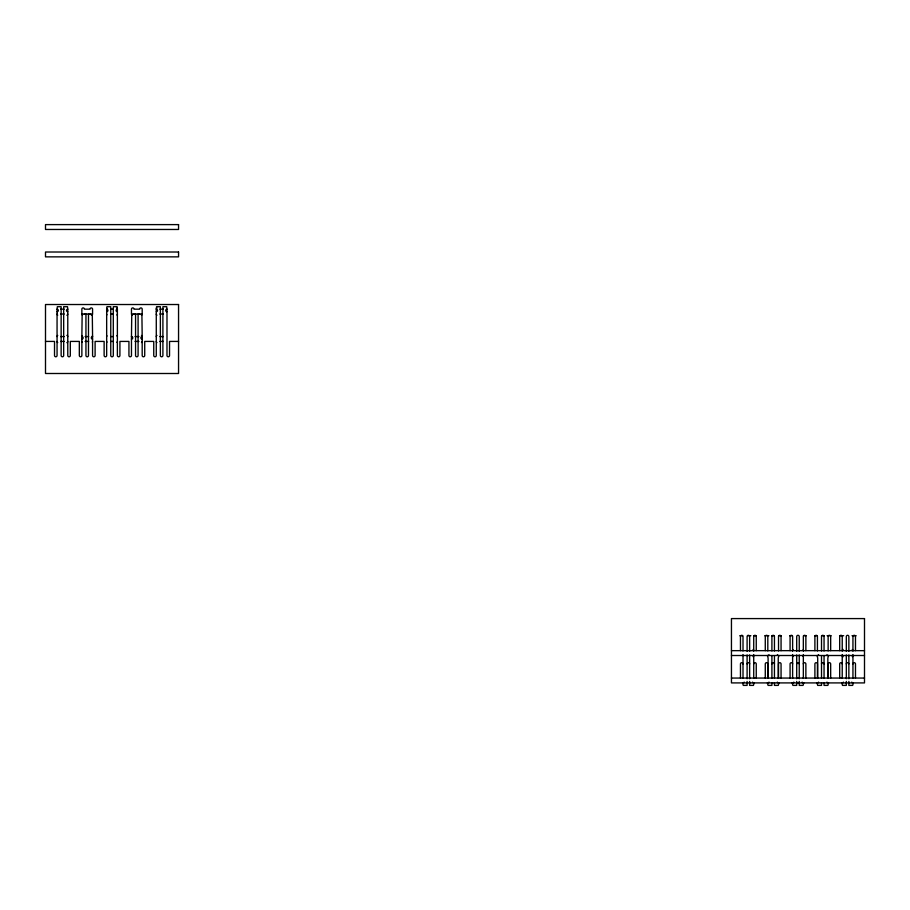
<?xml version="1.0" encoding="UTF-8"?>
<svg xmlns="http://www.w3.org/2000/svg" width="910" height="910" viewBox="0 0 910 910"><rect width="100%" height="100%" fill="white"/><g stroke="black" fill="none" stroke-linecap="round" stroke-linejoin="round"><path stroke-width="1.36" d="M57.057 311.709A1.274 1.274 0 0 0 58.331 310.447A1.274 1.274 0 0 0 57.057 309.173L57.341 306.704L61.141 306.704L61.141 355.514A1.274 1.274 0 0 0 62.415 356.777A1.274 1.274 0 0 0 63.677 355.514L63.677 306.704L67.488 306.704L67.772 309.173A1.274 1.274 0 0 0 66.498 310.447A1.274 1.274 0 0 0 67.772 311.709M60.651 309.173L64.178 309.173M110.61 309.173L113.431 309.173M159.876 309.173L163.402 309.173M166.985 311.709A1.274 1.274 0 0 1 165.722 310.447A1.274 1.274 0 0 1 166.985 309.173L166.712 306.704L162.901 306.704L162.901 355.514A1.274 1.274 0 0 1 161.639 356.777A1.274 1.274 0 0 1 160.365 355.514L160.365 306.704L156.565 306.704L156.281 309.173A1.274 1.274 0 0 1 157.544 310.447A1.274 1.274 0 0 1 156.281 311.709M60.651 314.018L64.178 314.018M110.61 314.018L113.431 314.018M159.876 314.018L163.402 314.018M60.651 336.575L64.178 336.575M85.108 336.575L88.623 336.575M110.61 336.575L113.431 336.575M135.067 336.575L138.946 336.575M159.876 336.575L163.402 336.575M45.5 341.421L54.52 341.421L54.52 355.514A1.274 1.274 0 0 0 55.794 356.777A1.274 1.274 0 0 0 57.057 355.514L57.057 309.173M60.651 341.421L64.178 341.421M85.108 341.421L88.623 341.421M110.61 341.421L113.431 341.421M135.067 341.421L138.946 341.421M159.876 341.421L163.402 341.421M178.553 341.421L169.533 341.421L169.533 355.514A1.274 1.274 0 0 1 168.259 356.777A1.274 1.274 0 0 1 166.985 355.514L166.985 309.173M739.762 635.715L742.537 635.715M748.088 635.715L750.852 635.715M753.628 635.715L756.403 635.715M764.718 635.715L768.87 635.715M771.646 635.715L774.41 635.715M778.573 635.715L781.349 635.715M789.664 635.715L792.428 635.715M803.519 635.715L806.294 635.715M814.609 635.715L817.373 635.715M821.537 635.715L824.312 635.715M827.076 635.715L831.239 635.715M839.555 635.715L843.707 635.715M852.022 635.715L856.185 635.715M731.447 650.661L864.5 650.661M731.447 655.507L864.5 655.507M731.447 678.064L864.5 678.064M855.48 650.661L855.48 636.568A1.274 1.274 0 0 0 854.206 635.305A1.274 1.274 0 0 0 852.943 636.568L852.943 650.968M855.48 678.064L855.48 663.97A1.274 1.274 0 0 0 854.206 662.696A1.274 1.274 0 0 0 852.943 663.97M853.364 682.909L852.659 685.389L848.859 685.389L848.859 681.397M852.943 654.54L852.943 678.325M848.859 651.367L848.859 636.568A1.274 1.274 0 0 0 847.585 635.305A1.274 1.274 0 0 0 846.323 636.568L846.323 651.367M848.859 654.927L848.859 678.746M846.323 654.927L846.323 678.746M846.323 681.397L846.323 685.389L842.512 685.389L841.807 682.909M842.228 650.968L842.228 636.568A1.274 1.274 0 0 0 840.965 635.305A1.274 1.274 0 0 0 839.691 636.568L839.691 650.661M842.228 654.54L842.228 678.325M839.691 678.064L839.691 663.97A1.274 1.274 0 0 1 840.965 662.696A1.274 1.274 0 0 1 842.228 663.97M830.671 650.661L830.671 636.568A1.274 1.274 0 0 0 829.408 635.305A1.274 1.274 0 0 0 828.134 636.568L828.134 650.923M830.671 678.064L830.671 663.97A1.274 1.274 0 0 0 829.408 662.696A1.274 1.274 0 0 0 828.134 663.97L828.134 678.325M828.555 655.507L827.85 657.987L827.85 678.064M828.555 682.909L827.85 685.389L824.051 685.389L824.051 682.705M824.051 650.968L824.051 636.568A1.274 1.274 0 0 0 822.777 635.305A1.274 1.274 0 0 0 821.514 636.568L821.514 650.968M824.051 656.076L824.051 678.064M821.514 656.076L821.514 678.064M821.514 682.705L821.514 685.389L817.703 685.389L816.998 682.909M817.703 678.064L817.703 657.987L816.998 655.507M817.43 650.923L817.43 636.568A1.274 1.274 0 0 0 816.156 635.305A1.274 1.274 0 0 0 814.894 636.568L814.894 650.661M817.43 678.325L817.43 663.97A1.274 1.274 0 0 0 816.156 662.696A1.274 1.274 0 0 0 814.894 663.97L814.894 678.064M805.873 650.661L805.873 636.568A1.274 1.274 0 0 0 804.599 635.305A1.274 1.274 0 0 0 803.337 636.568L803.337 650.968M805.873 678.064L805.873 663.97A1.274 1.274 0 0 0 804.599 662.696A1.274 1.274 0 0 0 803.337 663.97M803.758 682.909L803.052 685.389L799.242 685.389L799.242 681.397M803.337 654.54L803.337 678.325M799.242 651.367L799.242 636.568A1.274 1.274 0 0 0 797.979 635.305A1.274 1.274 0 0 0 796.705 636.568L796.705 651.367M799.242 654.927L799.242 678.746M796.705 654.927L796.705 678.746M796.705 681.397L796.705 685.389L792.906 685.389L792.201 682.909M792.621 650.968L792.621 636.568A1.274 1.274 0 0 0 791.347 635.305A1.274 1.274 0 0 0 790.085 636.568L790.085 650.661M792.621 654.54L792.621 678.325M790.085 678.064L790.085 663.97A1.274 1.274 0 0 1 791.347 662.696A1.274 1.274 0 0 1 792.621 663.97M781.064 650.661L781.064 636.568A1.274 1.274 0 0 0 779.79 635.305A1.274 1.274 0 0 0 778.528 636.568L778.528 650.923M781.064 678.064L781.064 663.97A1.274 1.274 0 0 0 779.79 662.696A1.274 1.274 0 0 0 778.528 663.97L778.528 678.325M778.949 655.507L778.243 657.987L778.243 678.064M778.949 682.909L778.243 685.389L774.444 685.389L774.444 682.705M774.444 650.968L774.444 636.568A1.274 1.274 0 0 0 773.17 635.305A1.274 1.274 0 0 0 771.908 636.568L771.908 650.968M774.444 656.076L774.444 678.064M771.908 656.076L771.908 678.064M771.908 682.705L771.908 685.389L768.097 685.389L767.392 682.909M768.097 678.064L768.097 657.987L767.392 655.507M767.812 650.923L767.812 636.568A1.274 1.274 0 0 0 766.55 635.305A1.274 1.274 0 0 0 765.276 636.568L765.276 650.661M767.812 678.325L767.812 663.97A1.274 1.274 0 0 0 766.55 662.696A1.274 1.274 0 0 0 765.276 663.97L765.276 678.064M756.255 650.661L756.255 636.568A1.274 1.274 0 0 0 754.993 635.305A1.274 1.274 0 0 0 753.719 636.568L753.719 650.968M756.255 678.064L756.255 663.97A1.274 1.274 0 0 0 754.993 662.696A1.274 1.274 0 0 0 753.719 663.97M754.14 682.909L753.434 685.389L749.635 685.389L749.635 681.397M753.719 654.54L753.719 678.325M749.635 651.367L749.635 636.568A1.274 1.274 0 0 0 748.361 635.305A1.274 1.274 0 0 0 747.099 636.568L747.099 651.367M749.635 654.927L749.635 678.746M747.099 654.927L747.099 678.746M747.099 681.397L747.099 685.389L743.288 685.389L742.583 682.909M743.015 650.968L743.015 636.568A1.274 1.274 0 0 0 741.741 635.305A1.274 1.274 0 0 0 740.467 636.568L740.467 650.661M743.015 654.54L743.015 678.325M740.467 678.064L740.467 663.97A1.274 1.274 0 0 1 741.741 662.696A1.274 1.274 0 0 1 743.015 663.97M138.093 314.018L138.093 355.514A1.274 1.274 0 0 1 136.83 356.777A1.274 1.274 0 0 1 135.556 355.514L135.556 314.018M88.486 314.018L88.486 355.514A1.274 1.274 0 0 1 87.224 356.777A1.274 1.274 0 0 1 85.95 355.514L85.95 314.018M67.772 309.173L67.772 355.514A1.274 1.274 0 0 0 69.035 356.777A1.274 1.274 0 0 0 70.309 355.514L70.309 341.421L79.329 341.421L79.329 355.514A1.274 1.274 0 0 0 80.592 356.777A1.274 1.274 0 0 0 81.866 355.514L81.866 336.575A1.274 1.274 0 0 1 82.332 335.585M747.099 663.97A1.274 1.274 0 0 1 748.361 662.696A1.274 1.274 0 0 1 749.635 663.97M846.323 663.97A1.274 1.274 0 0 1 847.585 662.696A1.274 1.274 0 0 1 848.859 663.97M828.134 682.909A1.274 1.274 0 0 1 826.962 682.102M821.514 663.97A1.274 1.274 0 0 1 822.777 662.696A1.274 1.274 0 0 1 824.051 663.97M818.602 682.102A1.274 1.274 0 0 1 817.43 682.909M803.337 682.909A1.274 1.274 0 0 1 802.154 682.102M796.705 663.97A1.274 1.274 0 0 1 797.979 662.696A1.274 1.274 0 0 1 799.242 663.97M793.804 682.102A1.274 1.274 0 0 1 792.621 682.909M778.528 682.909A1.274 1.274 0 0 1 777.345 682.102M771.908 663.97A1.274 1.274 0 0 1 773.17 662.696A1.274 1.274 0 0 1 774.444 663.97M768.995 682.102A1.274 1.274 0 0 1 767.812 682.909M852.943 655.507A1.274 1.274 0 0 1 852.26 656.633M852.26 649.535A1.274 1.274 0 0 1 852.943 650.661M842.228 650.661A1.274 1.274 0 0 1 843.149 649.444M843.149 656.736A1.274 1.274 0 0 1 842.228 655.507M803.337 655.507A1.274 1.274 0 0 1 803.052 656.315M803.052 649.865A1.274 1.274 0 0 1 803.337 650.661M792.621 650.661A1.274 1.274 0 0 1 793.088 649.683M793.088 656.497A1.274 1.274 0 0 1 792.621 655.507M753.719 655.507A1.274 1.274 0 0 1 753.036 656.633M753.036 649.535A1.274 1.274 0 0 1 753.719 650.661M818.602 654.711A1.274 1.274 0 0 1 817.43 655.507M744.187 682.102A1.274 1.274 0 0 1 743.015 682.909M753.719 682.909A1.274 1.274 0 0 1 752.536 682.102M768.995 654.711A1.274 1.274 0 0 1 767.812 655.507M778.528 655.507A1.274 1.274 0 0 1 777.345 654.711M828.134 655.507A1.274 1.274 0 0 1 826.962 654.711M843.411 682.102A1.274 1.274 0 0 1 842.228 682.909M852.943 682.909A1.274 1.274 0 0 1 851.76 682.102M142.188 339.111A1.274 1.274 0 0 1 140.913 337.837A1.274 1.274 0 0 1 142.188 336.575L141.903 314.018L131.757 314.018L131.472 336.575A1.274 1.274 0 0 1 132.746 337.837A1.274 1.274 0 0 1 131.472 339.111M117.379 311.709A1.274 1.274 0 0 1 116.116 310.447A1.274 1.274 0 0 1 117.379 309.173L117.094 306.704L113.295 306.704L113.295 355.514A1.274 1.274 0 0 1 112.021 356.777A1.274 1.274 0 0 1 110.758 355.514L110.758 306.704L106.948 306.704L106.663 309.173A1.274 1.274 0 0 1 107.937 310.447A1.274 1.274 0 0 1 106.663 311.709M92.57 339.111A1.274 1.274 0 0 1 91.307 337.837A1.274 1.274 0 0 1 92.57 336.575L92.297 314.018L82.15 314.018L81.866 336.575A1.274 1.274 0 0 1 83.128 337.837A1.274 1.274 0 0 1 81.866 339.111M92.365 335.881A1.274 1.274 0 0 1 92.57 336.575L92.57 355.514A1.274 1.274 0 0 0 93.844 356.777A1.274 1.274 0 0 0 95.106 355.514L95.106 341.421L104.127 341.421L104.127 355.514A1.274 1.274 0 0 0 105.401 356.777A1.274 1.274 0 0 0 106.663 355.514L106.663 309.173A1.274 1.274 0 0 1 106.948 308.376M141.494 335.449A1.274 1.274 0 0 1 142.188 336.575L142.188 355.514A1.274 1.274 0 0 0 143.45 356.777A1.274 1.274 0 0 0 144.724 355.514L144.724 341.421L153.744 341.421L153.744 355.514A1.274 1.274 0 0 0 155.007 356.777A1.274 1.274 0 0 0 156.281 355.514L156.281 309.173A1.274 1.274 0 0 1 156.964 308.046M131.518 336.222A1.274 1.274 0 0 0 131.472 336.575L131.472 355.514A1.274 1.274 0 0 1 130.21 356.777A1.274 1.274 0 0 1 128.936 355.514L128.936 341.421L119.915 341.421L119.915 355.514A1.274 1.274 0 0 1 118.653 356.777A1.274 1.274 0 0 1 117.379 355.514L117.379 309.173A1.274 1.274 0 0 0 116.912 308.194M91.421 315.292A1.274 1.274 0 0 0 92.57 314.018L92.57 309.173A1.274 1.274 0 0 0 91.307 307.91A1.274 1.274 0 0 0 90.033 309.173L84.403 309.173A1.274 1.274 0 0 0 83.128 307.91A1.274 1.274 0 0 0 81.866 309.173L81.866 314.018A1.274 1.274 0 0 0 82.332 315.008M90.09 314.371A1.274 1.274 0 0 1 90.033 314.018M84.403 314.018A1.274 1.274 0 0 1 84.346 314.371M141.494 315.144A1.274 1.274 0 0 0 142.188 314.018L142.188 309.173A1.274 1.274 0 0 0 140.913 307.91A1.274 1.274 0 0 0 139.651 309.173L134.009 309.173A1.274 1.274 0 0 0 132.746 307.91A1.274 1.274 0 0 0 131.472 309.173L131.472 314.018A1.274 1.274 0 0 0 132.394 315.247M139.696 314.371A1.274 1.274 0 0 1 139.651 314.018M134.009 314.018A1.274 1.274 0 0 1 133.963 314.371M92.57 341.421A1.274 1.274 0 0 1 92.365 342.114M82.332 342.41A1.274 1.274 0 0 1 81.866 341.421M142.188 341.421A1.274 1.274 0 0 1 141.494 342.547M156.964 342.547A1.274 1.274 0 0 1 156.281 341.421M156.281 336.575A1.274 1.274 0 0 1 156.964 335.449M116.912 335.585A1.274 1.274 0 0 1 117.379 336.575M117.379 341.421A1.274 1.274 0 0 1 116.912 342.41M106.948 342.217A1.274 1.274 0 0 1 106.663 341.421M106.663 336.575A1.274 1.274 0 0 1 106.948 335.779M66.851 335.358A1.274 1.274 0 0 1 67.772 336.575M67.772 341.421A1.274 1.274 0 0 1 66.851 342.638M57.739 342.547A1.274 1.274 0 0 1 57.057 341.421M57.057 336.575A1.274 1.274 0 0 1 57.739 335.449M67.772 314.018A1.274 1.274 0 0 1 66.851 315.247M57.739 315.144A1.274 1.274 0 0 1 57.057 314.018M117.379 314.018A1.274 1.274 0 0 1 116.912 315.008M106.948 314.826A1.274 1.274 0 0 1 106.663 314.018M156.964 315.144A1.274 1.274 0 0 1 156.281 314.018M178.553 224.611L45.5 224.611L45.5 229.468L178.553 229.468L178.553 224.611M178.553 252.013L45.5 252.013L45.5 256.859L178.553 256.859L178.553 252.013M178.553 304.52L45.5 304.52L45.5 373.498L178.553 373.498L178.553 304.52M864.5 618.584L731.447 618.584L731.447 682.909L864.5 682.909L864.5 618.584"/></g></svg>
